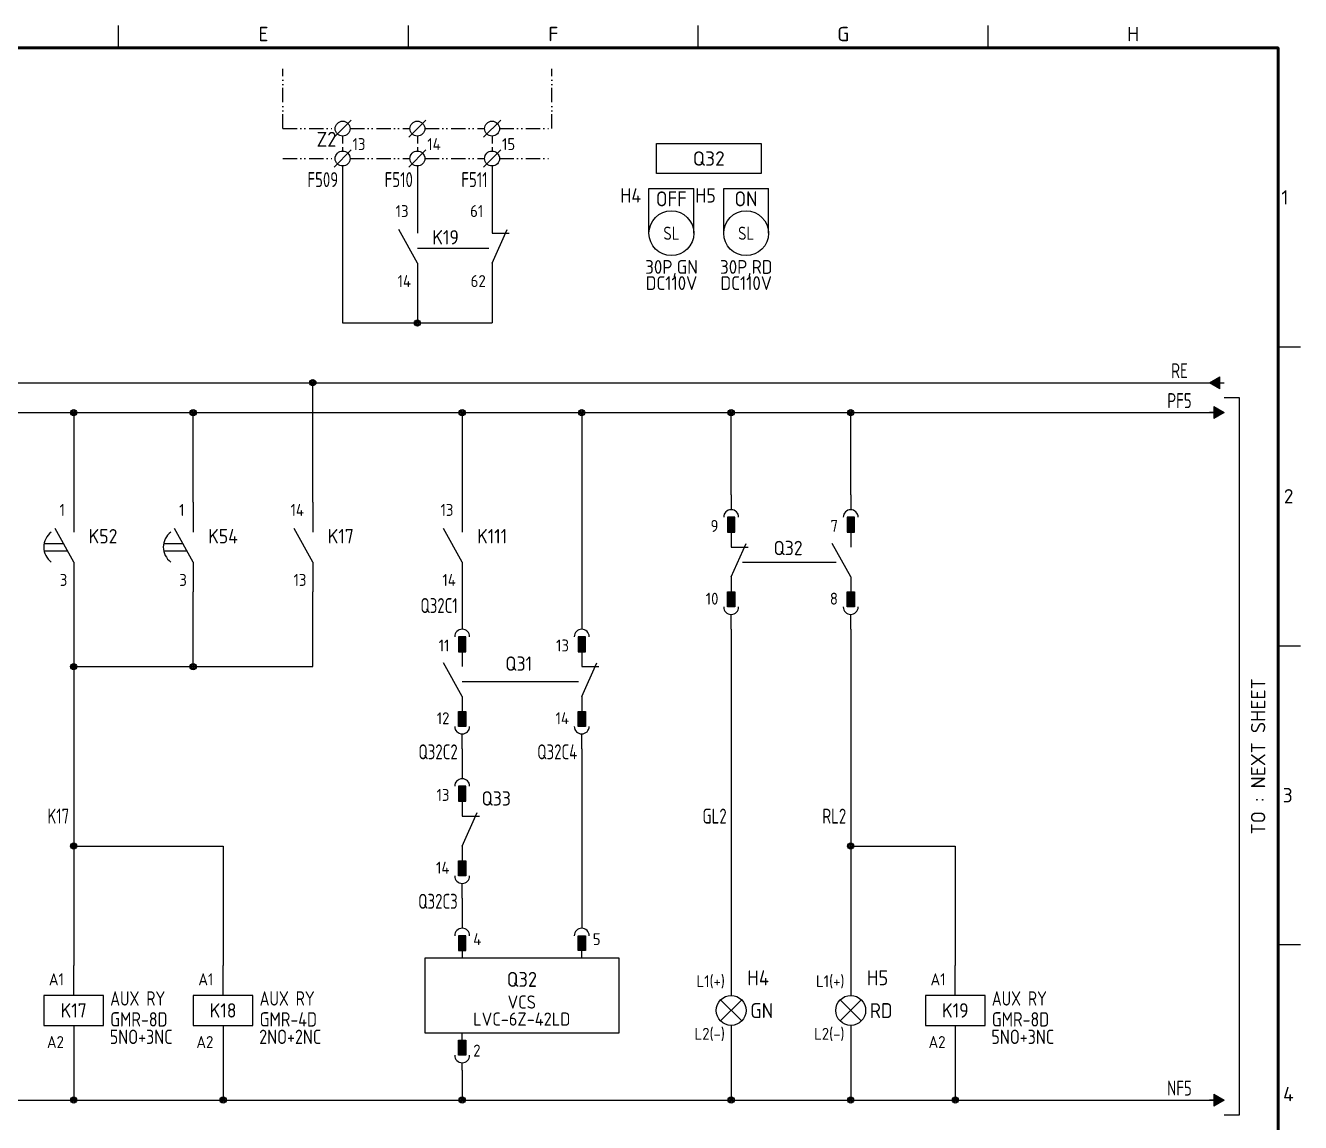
# Model space of a CAD drawing. Header units: millimetres. Extents: x 0 to 556, y 1 to 306.
# Drawn here: x 194.4 to 407.8, y 103.8 to 287.2 of the extents above; entities that cross this region are included whole.
import ezdxf
from ezdxf.enums import TextEntityAlignment as Align

# ---------------------------------------------------------------- set-up
doc = ezdxf.new("R2010")
doc.units = ezdxf.units.MM
doc.linetypes.add('ACAD_ISO12W100', pattern=[21, 12, -3, 0, -3, 0, -3])
doc.linetypes.add('HIDDEN', pattern=[0.375, 0.25, -0.125])
for name, color, linetype in [('LINK', 7, 'Continuous'), ('MISC', 7, 'Continuous'), ('Sheet Line', 3, 'Continuous'), ('Sheet Text', 2, 'Continuous'), ('SYMS', 7, 'Continuous'), ('TAGS', 7, 'Continuous'), ('TERMS', 7, 'Continuous'), ('WIRE_YELLOW', 2, 'Continuous'), ('WIREFIXED', 7, 'Continuous')]:
    doc.layers.add(name, color=color, linetype=linetype)
doc.layers.add('Sheet Out Line', color=2, linetype='Continuous', lineweight=50)
doc.styles.add('WD', font='ISOCP2.shx')
doc.styles.add('WD_IEC', font='ISOCP2.shx', dxfattribs={"width": 1.1, "height": 2.4, "bigfont": 'whgtxt.shx'})
pattern_1 = [(45, (123.85557, 95.69532), (-0.1122532, 0.1122532), [])]

# ---------------------------------------------------------------- blocks, each defined once
blk = doc.blocks.new('LSSA3')
h = blk.add_hatch()
h.set_pattern_fill('ANSI31', color=256, scale=0.05, style=0)
h.set_pattern_definition(pattern_1)
h.paths.add_polyline_path([(345.99, 108.51), (346.14, 108.51)], flags=17)
edge = h.paths.add_edge_path(flags=17)
edge.add_line((345.83, 108.51), (345.99, 108.51))
edge.add_line((345.83, 108.51), (345.99, 108.51))
at = {"layer": 'Sheet Line'}
for p, q in [((210, 283.5), (210, 287.25)), ((258.5, 283.5), (258.5, 287.25)), ((307, 283.5), (307, 287.25)), ((355.5, 283.5), (355.5, 287.25)), ((404, 233.5), (407.75, 233.5)), ((404, 183.5), (407.75, 183.5)), ((404, 133.5), (407.75, 133.5))]:
    blk.add_line(p, q, dxfattribs=at)
at = {"layer": 'Sheet Out Line'}
blk.add_lwpolyline([(16, 6.5), (404, 6.5), (404, 283.5), (16, 283.5)], close=True, dxfattribs=at)
at = {"style": 'WD_IEC', "width": 1.1}
for tag, height, p in [('DESC4', 2.4, (57.5, 39.5)), ('CUSTOMERS31', 3.8, (219, 38)), ('TITLE1', 3.6, (333, 37.5)), ('CUSTOMERS21', 3.8, (219, 35.25)), ('DESC3', 2.4, (57.5, 33.5)), ('CUSTOMERS32', 3.8, (219, 32.5)), ('TITLE2', 3.6, (333, 32.5)), ('CUSTOMERS22', 3.8, (219, 29.75)), ('RN', 3.5, (398, 28.75)), ('DESC2', 2.4, (57.5, 27.5)), ('CUSTOMERS33', 3.8, (219, 27)), ('TITLE3', 3.6, (333, 27.5)), ('DESC1', 2.4, (57.5, 21.5)), ('FILE', 2.4, (314, 18.5)), ('WORKNO', 3.5, (365.5, 18.5)), ('DESC0', 2.4, (57.5, 15.5)), ('SHN', 2.4, (395, 12)), ('TSH', 2.4, (401, 9))]:
    blk.add_attdef(tag, text='', height=height, dxfattribs=at).set_placement(p, align=Align.MIDDLE_CENTER)
at = {"style": 'WD_IEC'}
for tag, p in [('DATE4', (96.5, 39.5)), ('DRWN4', (111.5, 39.5)), ('DSGN4', (126.5, 39.5)), ('CHKD4', (141.5, 39.5)), ('APPD4', (156.5, 39.5)), ('DATE3', (96.5, 33.5)), ('DRWN3', (111.5, 33.5)), ('DSGN3', (126.5, 33.5)), ('CHKD3', (141.5, 33.5)), ('APPD3', (156.5, 33.5)), ('DATE2', (96.5, 27.5)), ('DRWN2', (111.5, 27.5)), ('DSGN2', (126.5, 27.5)), ('CHKD2', (141.5, 27.5)), ('APPD2', (156.5, 27.5)), ('DATE1', (96.5, 21.5)), ('DRWN1', (111.5, 21.5)), ('DSGN1', (126.5, 21.5)), ('CHKD1', (141.5, 21.5)), ('APPD1', (156.5, 21.5)), ('DATE0', (96.5, 15.5)), ('DRWN0', (111.5, 15.5)), ('DSGN0', (126.5, 15.5)), ('CHKD0', (141.5, 15.5)), ('APPD0', (156.5, 15.5))]:
    blk.add_attdef(tag, text='', height=2.4, dxfattribs=at).set_placement(p, align=Align.MIDDLE_CENTER)
at = {"style": 'WD_IEC', "width": 1.1}
for tag, p in [('DWG1ST', (345, 10.5)), ('DWGNO', (373.49, 10.5))]:
    blk.add_attdef(tag, text='', height=3.5, dxfattribs=at).set_placement(p, align=Align.MIDDLE_LEFT)
at = {"style": 'WD_IEC', "width": 1.1, "flags": 9}
blk.add_attdef('WD_TB', (0, 0), '', height=2.4, dxfattribs=at)
at = {"layer": 'Sheet Text', "style": 'WD_IEC', "width": 1.1}
for s, p in [('E', (234.25, 284.62)), ('F', (282.75, 284.62)), ('G', (331.25, 284.62)), ('H', (379.75, 284.62))]:
    blk.add_text(s, height=2.4, dxfattribs=at).set_placement(p, align=Align.CENTER)
for s, p in [('1', (405.73, 258.5)), ('2', (406.58, 208.5)), ('3', (406.45, 158.5)), ('4', (406.62, 108.5))]:
    blk.add_text(s, height=2.4, dxfattribs=at).set_placement(p, align=Align.MIDDLE_RIGHT)
blk = doc.blocks.new('VONF1N')
blk.add_hatch(color=256).paths.add_polyline_path([(1, -0.768), (-1, -0.768), (0, -2.5)])
at = {"flags": 128}
blk.add_lwpolyline([(0, -0.768), (0, 0)], dxfattribs=at)
at = {"lineweight": 0, "flags": 128}
for points in [[(1, -0.768), (-1, -0.768), (0, -2.5)], [(1, -0.768), (0, -2.5)]]:
    blk.add_lwpolyline(points, dxfattribs=at)
at = {"style": 'WD', "flags": 1}
for tag, p in [('X2TERM01', (0, -0.768)), ('X8TERM02', (0, -2.5))]:
    blk.add_attdef(tag, p, '', height=0.08, dxfattribs=at)
blk = doc.blocks.new('VA21_VCSQ2')
for p, q in [((0, 0), (0, -1.25)), ((20, 0), (20, -1.25)), ((20, -6.25), (20, -2.5)), ((26.25, -6.25), (-6.25, -6.25)), ((-6.25, -6.25), (-6.25, -18.75)), ((0, -5), (0, -6.25)), ((0, -6.25), (0, -6.25)), ((26.25, -18.75), (26.25, -6.25)), ((-6.25, -10.01), (-6.25, -10.01)), ((-6.25, -18.75), (26.25, -18.75)), ((0, -18.75), (0, -18.75)), ((0, -20), (0, -18.75)), ((0, -25), (0, -23.75))]:
    blk.add_line(p, q)
for points in [[(0.62, -2.5), (-0.62, -2.5), (-0.62, -5), (0.62, -5)], [(19.38, -2.5), (20.62, -2.5), (20.62, -5), (19.38, -5)], [(0.62, -22.5), (-0.62, -22.5), (-0.62, -20), (0.62, -20)]]:
    blk.add_lwpolyline(points, close=True)
for centre, start, end in [((0, -2.5), 0, 180), ((20, -2.5), 0, 180), ((0, -22.5), 180, 0)]:
    blk.add_arc(centre, 1.25, start, end)
for points in [[(0.62, -5), (0.62, -2.5), (-0.62, -5), (-0.62, -2.5)], [(19.38, -5), (19.38, -2.5), (20.62, -5), (20.62, -2.5)], [(0.62, -20), (0.62, -22.5), (-0.62, -20), (-0.62, -22.5)]]:
    blk.add_solid(points)
at = {"flags": 1}
for tag, p, height, style in [('X2TERM01', (0, 0), 0.08, 'WD'), ('X2TERM03', (20, 0), 0.08, 'WD'), ('CAT', (26.86, -9.24), 1, 'WD_IEC'), ('FAMILY', (26.85, -10.78), 1, 'WD_IEC'), ('CATDESC', (26.85, -12.28), 1, 'WD_IEC'), ('MFG', (26.9, -13.57), 1, 'WD_IEC'), ('ASSYCODE', (26.79, -14.93), 1, 'WD_IEC'), ('RATING10', (26.79, -16.3), 1, 'WD_IEC'), ('RATING1', (26.79, -17.67), 1, 'WD_IEC'), ('RATING2', (26.79, -19.04), 1, 'WD_IEC'), ('X8TERM02', (0, -25), 0.08, 'WD')]:
    blk.add_attdef(tag, p, '', height=height, dxfattribs=dict(at, style=style))
at = {"linetype": 'Continuous', "style": 'WD'}
for tag, p in [('TERM01', (1.85, -3.08)), ('TERM03', (21.85, -3.08)), ('TERM02', (1.85, -21.72))]:
    blk.add_attdef(tag, text='', height=2, dxfattribs=at).set_placement(p, align=Align.MIDDLE_LEFT)
at = {"style": 'WD_IEC', "flags": 1}
for tag, p in [('INST', (26.98, -6.05)), ('LOC', (26.95, -7.35))]:
    blk.add_attdef(tag, text='', height=1, dxfattribs=at).set_placement(p, align=Align.MIDDLE_LEFT)
at = {"style": 'WD_IEC'}
for tag, height, p in [('TAG1', 2.5, (9.99, -9.81)), ('RATING12', 2.2, (9.97, -13.6)), ('RATING11', 2.2, (9.97, -16.45))]:
    blk.add_attdef(tag, text='', height=height, dxfattribs=at).set_placement(p, align=Align.MIDDLE_CENTER)
at = {"lineweight": 9, "style": 'WD_IEC'}
for tag, p in [('NO', (-4.31, -38.19)), ('NC', (-4.31, -41.69))]:
    blk.add_attdef(tag, text='', height=2.5, dxfattribs=at).set_placement(p, align=Align.TOP_RIGHT)
for tag, p in [('XREFNO', (-2.81, -38.19)), ('XREFNC', (-2.81, -41.69))]:
    blk.add_attdef(tag, text='', height=2.5, dxfattribs=at).set_placement(p, align=Align.TOP_LEFT)
blk = doc.blocks.new('WDDOT')
for radius in [0.529, 0.33, 0.164]:
    blk.add_circle((0, 0), radius)
blk = doc.blocks.new('VJ11_AUXRY_Q1')
for p, q in [((0, 2.5), (0, 7.5)), ((0, -2.5), (0, -7.5))]:
    blk.add_line(p, q)
blk.add_lwpolyline([(-5, 2.5), (-5, -2.5), (5, -2.5), (5, 2.5)], close=True)
at = {"style": 'WD_IEC', "flags": 1}
for tag, p, height in [('X2TERM01', (0, 7.5), 0.32), ('X4LINK', (-5, 0), 0.32), ('X1LINK', (5, 0), 0.32), ('INST', (2.17, -4.46), 1), ('LOC', (2.14, -5.76), 1), ('FAMILY', (2.27, -7.15), 1), ('X8TERM02', (0, -7.5), 0.32), ('MFG', (2.34, -8.68), 1), ('ASSYCODE', (2.25, -11.11), 1), ('CAT', (2.31, -9.98), 1), ('WDTAGALT', (2.25, -12.35), 1), ('PEER_PINLIST', (2.25, -13.65), 1)]:
    blk.add_attdef(tag, p, '', height=height, dxfattribs=at)
at = {"style": 'WD_IEC'}
for tag, p in [('TERM01', (-1.63, 4.2)), ('TERM02', (-1.63, -6.29))]:
    blk.add_attdef(tag, text='', height=2, dxfattribs=at).set_placement(p, align=Align.RIGHT)
for tag, p, width in [('RATING12', (6.11, 0.8), 0.85), ('RATING11', (6.11, -2.7), 0.9), ('RATING1', (6.04, -5.62), 0.9)]:
    blk.add_attdef(tag, p, '', height=2.4, dxfattribs=dict(at, width=width))
blk.add_attdef('TAG1', text='', height=2.4, dxfattribs=at).set_placement((0, 0), align=Align.MIDDLE_CENTER)
at = {"lineweight": 9, "style": 'WD_IEC'}
for tag, p in [('NO', (-5.5, -16.5)), ('NC', (-5.5, -20))]:
    blk.add_attdef(tag, text='', height=2.5, dxfattribs=at).set_placement(p, align=Align.TOP_RIGHT)
for tag, p in [('XREFNO', (-4, -16.5)), ('XREFNC', (-4, -20))]:
    blk.add_attdef(tag, text='', height=2.5, dxfattribs=at).set_placement(p, align=Align.TOP_LEFT)
blk = doc.blocks.new('VJ321_TIMER1')
for p, q in [((0, 7.5), (0, 2.5)), ((0, -2.5), (-3.12, 3.12)), ((-4.94, 0.62), (-1.74, 0.62)), ((-4.94, -0.62), (-1.04, -0.62)), ((0, -2.5), (0, -7.5))]:
    blk.add_line(p, q)
blk.add_arc((-1.88, 0), 3.12, 126.8699, 233.1301)
at = {"linetype": 'Continuous', "style": 'WD_IEC'}
for tag, p in [('TERM01', (-1.47, 5.21)), ('TERM02', (-1.06, -6.5))]:
    blk.add_attdef(tag, text='', height=2, dxfattribs=at).set_placement(p, align=Align.RIGHT)
at = {"style": 'WD_IEC', "flags": 1}
for tag, p in [('X2TERM01', (0, 7.5)), ('X4LINK', (-5.75, 0)), ('X1LINK', (-0.5, 0)), ('X8TERM02', (0, -7.5))]:
    blk.add_attdef(tag, p, '', height=0.32, dxfattribs=at)
at = {"style": 'WD', "flags": 1}
for tag, p in [('INST', (-7.16, 1.33)), ('LOC', (-7.26, -0.03)), ('FAMILY', (-7.22, -2.55)), ('XREF', (-7.24, -1.29)), ('CONTACT', (-7.29, -3.89))]:
    blk.add_attdef(tag, text='', height=1, dxfattribs=at).set_placement(p, align=Align.RIGHT)
at = {"style": 'WD_IEC'}
for tag, p in [('TAG2', (2.5, 0.62)), ('TEXT1', (2.5, -2.89)), ('TEXT2', (2.5, -6.09))]:
    blk.add_attdef(tag, p, '', height=2.4, dxfattribs=at)
blk = doc.blocks.new('VB421_AUXCONTACT1')
for p, q in [((0, 7.5), (0, 2.5)), ((0, -2.5), (-3.12, 3.12)), ((0, -2.5), (0, -7.5))]:
    blk.add_line(p, q)
at = {"linetype": 'Continuous', "style": 'WD_IEC'}
for tag, p in [('TERM01', (-1.47, 5.21)), ('TERM02', (-1.06, -6.5))]:
    blk.add_attdef(tag, text='', height=2, dxfattribs=at).set_placement(p, align=Align.RIGHT)
at = {"style": 'WD_IEC', "flags": 1}
for tag, p, height in [('X2TERM01', (0, 7.5), 0.34), ('X4LINK', (-2.75, 0), 0.32), ('X1LINK', (0, 0), 0.34), ('X8TERM02', (0, -7.5), 0.34)]:
    blk.add_attdef(tag, p, '', height=height, dxfattribs=at)
at = {"style": 'WD_IEC'}
for tag, p in [('TAG2', (2.5, 0.62)), ('TEXT1', (2.5, -2.89)), ('TEXT2', (2.5, -6.09))]:
    blk.add_attdef(tag, p, '', height=2.4, dxfattribs=at)
for tag, p in [('INST', (-2.43, -9.12)), ('LOC', (-2.58, -10.73))]:
    blk.add_attdef(tag, text='', height=1, dxfattribs=at).set_placement(p, align=Align.RIGHT)
at = {"style": 'WD_IEC', "flags": 1}
for tag, p in [('FAMILY', (-2.53, -13.64)), ('XREF', (-2.58, -12.19)), ('CONTACT', (-2.6, -15.24))]:
    blk.add_attdef(tag, text='', height=1, dxfattribs=at).set_placement(p, align=Align.RIGHT)
blk = doc.blocks.new('WD_WNV')
at = {"linetype": 'Continuous', "style": 'WD_IEC', "width": 0.8}
blk.add_attdef('WIRENO', text='', height=2.5, rotation=90, dxfattribs=at).set_placement((-0.75, 0), align=Align.CENTER)
at = {"style": 'WD_IEC', "flags": 1}
for tag, p in [('W08USER', (-1, 0.375)), ('W04USER', (-1, 0.875)), ('W05USER', (-1, 0.75)), ('W09USER', (-1, 0.25)), ('W03USER', (-1, 1)), ('W06USER', (-1, 0.625)), ('W07USER', (-1, 0.5)), ('W02USER', (-1, 1.125)), ('W01USER', (-1, 1.25)), ('W10USER', (-1, 0.125))]:
    blk.add_attdef(tag, text='', height=0.08, dxfattribs=at).set_placement(p, align=Align.CENTER)
blk = doc.blocks.new('VPA2_PBLGREEN')
for p, q in [((0, 7.5), (0, 2.5)), ((-1.77, -1.77), (1.77, 1.77)), ((1.77, -1.77), (-1.77, 1.77)), ((0, -2.5), (0, -7.5))]:
    blk.add_line(p, q)
blk.add_circle((0, 0), 2.5)
at = {"style": 'WD_IEC', "flags": 1}
for tag, p, height in [('INST', (1.67, 9.33), 1), ('LOC', (1.73, 8.15), 1), ('X2TERM01', (0, 7.5), 0.32), ('X4LINK', (-3, 0), 0.32), ('X1LINK', (3, 0), 0.32), ('FAMILY', (1, -5.91), 1), ('X8TERM02', (0, -7.5), 0.32)]:
    blk.add_attdef(tag, p, '', height=height, dxfattribs=at)
at = {"style": 'WD_IEC'}
for tag, p in [('TAG2', (2.7, 5.45)), ('COLOR', (3.2, -0.03))]:
    blk.add_attdef(tag, text='', height=2.5, dxfattribs=at).set_placement(p, align=Align.MIDDLE_LEFT)
for tag, p in [('TERM01', (-1.05, 3.89)), ('TERM02', (-1.05, -4.92))]:
    blk.add_attdef(tag, text='', height=2, dxfattribs=at).set_placement(p, align=Align.RIGHT)
at = {"style": 'WD_IEC', "flags": 1}
for tag, height, p in [('XREF', 2, (3.01, 2.8)), ('PIN_LIST', 1.6, (3.12, -3.72))]:
    blk.add_attdef(tag, text='', height=height, dxfattribs=at).set_placement(p, align=Align.MIDDLE_LEFT)
blk = doc.blocks.new('VPA2_PBLRED')
for p, q in [((0, 7.5), (0, 2.5)), ((-1.77, -1.77), (1.77, 1.77)), ((1.77, -1.77), (-1.77, 1.77)), ((0, -2.5), (0, -7.5))]:
    blk.add_line(p, q)
blk.add_circle((0, 0), 2.5)
at = {"style": 'WD_IEC', "flags": 1}
for tag, p, height in [('INST', (1.67, 9.33), 1), ('LOC', (1.73, 8.15), 1), ('X2TERM01', (0, 7.5), 0.32), ('X4LINK', (-3, 0), 0.32), ('X1LINK', (3, 0), 0.32), ('FAMILY', (1, -5.91), 1), ('X8TERM02', (0, -7.5), 0.32)]:
    blk.add_attdef(tag, p, '', height=height, dxfattribs=at)
at = {"style": 'WD_IEC'}
for tag, p in [('TAG2', (2.7, 5.45)), ('COLOR', (3.2, -0.03))]:
    blk.add_attdef(tag, text='', height=2.5, dxfattribs=at).set_placement(p, align=Align.MIDDLE_LEFT)
for tag, p in [('TERM01', (-1.05, 3.89)), ('TERM02', (-1.05, -4.92))]:
    blk.add_attdef(tag, text='', height=2, dxfattribs=at).set_placement(p, align=Align.RIGHT)
at = {"style": 'WD_IEC', "flags": 1}
for tag, height, p in [('XREF', 2, (3.01, 2.8)), ('PIN_LIST', 1.6, (3.12, -3.72))]:
    blk.add_attdef(tag, text='', height=height, dxfattribs=at).set_placement(p, align=Align.MIDDLE_LEFT)
blk = doc.blocks.new('VA122_AUXCONTACT')
for p, q in [((0, 11.25), (0, 8.75)), ((0, 7.5), (0, 2.5)), ((0, -2.5), (2.5, 3.12)), ((0, 2.5), (2.87, 2.5)), ((0, -2.5), (0, -7.5)), ((0, -11.25), (0, -8.75))]:
    blk.add_line(p, q)
for points in [[(0.62, 7.5), (-0.62, 7.5), (-0.62, 5), (0.62, 5)], [(0.62, -7.5), (-0.62, -7.5), (-0.62, -5), (0.62, -5)]]:
    blk.add_lwpolyline(points, close=True)
for centre, start, end in [((0, 7.5), 0, 180), ((0, -7.5), 180, 0)]:
    blk.add_arc(centre, 1.25, start, end)
for points in [[(0.62, 5), (0.62, 7.5), (-0.62, 5), (-0.62, 7.5)], [(0.62, -5), (0.62, -7.5), (-0.62, -5), (-0.62, -7.5)]]:
    blk.add_solid(points)
at = {"flags": 1}
for tag, p, height, style in [('X2TERM01', (0, 11.25), 0.08, 'WD'), ('X4LINK', (-0.55, 0), 0.32, 'WD_IEC'), ('X1LINK', (1.92, 0), 0.32, 'WD_IEC'), ('X8TERM02', (0, -11.25), 0.08, 'WD')]:
    blk.add_attdef(tag, p, '', height=height, dxfattribs=dict(at, style=style))
at = {"style": 'WD_IEC'}
for tag, p in [('TERM01', (-2.13, 5.04)), ('TERM02', (-2.13, -7.13))]:
    blk.add_attdef(tag, text='', height=2, dxfattribs=at).set_placement(p, align=Align.RIGHT)
for tag, p in [('TAG2', (3.23, 5.46)), ('TEXT1', (3.23, 1.42)), ('TEXT2', (3.23, -1.5))]:
    blk.add_attdef(tag, text='', height=2.4, dxfattribs=at).set_placement(p, align=Align.MIDDLE_LEFT)
at = {"style": 'WD_IEC', "flags": 1}
blk.add_attdef('XREF', text='', height=1.8, dxfattribs=at).set_placement((3.23, -3.96), align=Align.MIDDLE_LEFT)
for tag, p in [('INST', (-2.37, -9.97)), ('LOC', (-2.4, -11.27)), ('FAMILY', (-2.27, -12.66)), ('CONTACT', (-2.27, -14))]:
    blk.add_attdef(tag, text='', height=1, dxfattribs=at).set_placement(p, align=Align.RIGHT)
blk = doc.blocks.new('VA121_AUXCONTACT')
for p, q in [((0, 11.25), (0, 8.75)), ((0, 6.25), (0, 2.5)), ((0, -2.5), (-3.12, 3.12)), ((0, -2.5), (0, -5)), ((0, -11.25), (0, -8.75))]:
    blk.add_line(p, q)
for points in [[(0.62, 7.5), (-0.62, 7.5), (-0.62, 5), (0.62, 5)], [(0.62, -7.5), (-0.62, -7.5), (-0.62, -5), (0.62, -5)]]:
    blk.add_lwpolyline(points, close=True)
for centre, start, end in [((0, 7.5), 0, 180), ((0, -7.5), 180, 0)]:
    blk.add_arc(centre, 1.25, start, end)
for points in [[(0.62, 5), (0.62, 7.5), (-0.62, 5), (-0.62, 7.5)], [(0.62, -5), (0.62, -7.5), (-0.62, -5), (-0.62, -7.5)]]:
    blk.add_solid(points)
at = {"flags": 1}
for tag, p, height, style in [('X2TERM01', (0, 11.25), 0.08, 'WD'), ('X4LINK', (-2.42, 0), 0.32, 'WD_IEC'), ('X1LINK', (0, 0), 0.32, 'WD_IEC'), ('X8TERM02', (0, -11.25), 0.08, 'WD')]:
    blk.add_attdef(tag, p, '', height=height, dxfattribs=dict(at, style=style))
at = {"style": 'WD_IEC'}
for tag, p in [('TERM01', (-2.13, 5.04)), ('TERM02', (-2.13, -7.13))]:
    blk.add_attdef(tag, text='', height=2, dxfattribs=at).set_placement(p, align=Align.RIGHT)
for tag, p in [('TAG2', (2.69, 5.46)), ('TEXT1', (2.69, 1.42)), ('TEXT2', (2.69, -1.5))]:
    blk.add_attdef(tag, text='', height=2.4, dxfattribs=at).set_placement(p, align=Align.MIDDLE_LEFT)
at = {"style": 'WD_IEC', "flags": 1}
blk.add_attdef('XREF', text='', height=1.8, dxfattribs=at).set_placement((2.69, -3.96), align=Align.MIDDLE_LEFT)
for tag, p in [('INST', (-2.37, -9.97)), ('LOC', (-2.4, -11.27)), ('FAMILY', (-2.27, -12.66)), ('CONTACT', (-2.27, -14))]:
    blk.add_attdef(tag, text='', height=1, dxfattribs=at).set_placement(p, align=Align.RIGHT)
blk = doc.blocks.new('VLA1_SL1')
for p, q in [((-3.75, 7.5), (3.75, 7.5)), ((-3.75, 0), (-3.75, 7.5)), ((3.75, 0), (3.75, 7.5))]:
    blk.add_line(p, q)
blk.add_circle((0, 0), 3.75)
at = {"style": 'WD'}
blk.add_attdef('TAG1', text='', height=2.4, dxfattribs=at).set_placement((-5.07, 4.41), align=Align.BOTTOM_RIGHT)
at = {"style": 'WD_IEC'}
blk.add_attdef('TEXT', text='', height=2.5, dxfattribs=at).set_placement((-0.01, 5.75), align=Align.MIDDLE_CENTER)
at = {"style": 'WD_IEC', "flags": 1}
for tag, p in [('INST', (5.84, 4.59)), ('LOC', (5.9, 3.42)), ('ASSYCODE', (5.8, 1.95)), ('FAMILY', (5.8, 0.45)), ('MFG', (5.8, -1.05)), ('CAT', (5.8, -2.53))]:
    blk.add_attdef(tag, p, '', height=1, dxfattribs=at)
at = {"style": 'WD_IEC', "width": 0.9}
blk.add_attdef('RATING12', text='', height=2.2, dxfattribs=at).set_placement((0, 0), align=Align.MIDDLE_CENTER)
at = {"style": 'WD_IEC'}
for tag, p in [('RATING1', (0.02, -4.49)), ('RATING2', (0.02, -7.19))]:
    blk.add_attdef(tag, text='', height=2.3, dxfattribs=at).set_placement(p, align=Align.TOP_CENTER)
blk = doc.blocks.new('HT0_TB1')
blk.add_circle((0, 0), 1.25)
at = {"layer": 'SYMS'}
blk.add_line((-1.44, -1.44), (1.44, 1.44), dxfattribs=at)
at = {"flags": 1}
for tag, p, height, style in [('X4LINK', (-1.25, 0), 0.01, 'WD'), ('X4TERM01', (-1.25, 0), 0.25, 'WD_IEC'), ('X2TERM01', (0, 1.25), 0.25, 'WD_IEC'), ('X1LINK', (1.25, 0), 0.01, 'WD'), ('X1TERM01', (1.25, 0), 0.25, 'WD_IEC'), ('X8TERM01', (0, -1.25), 0.25, 'WD_IEC')]:
    blk.add_attdef(tag, p, '', height=height, dxfattribs=dict(at, style=style))
blk = doc.blocks.new('HT0W_TB1')
blk.add_circle((0, 0), 1.25)
at = {"layer": 'SYMS'}
blk.add_line((-1.44, -1.44), (1.44, 1.44), dxfattribs=at)
at = {"style": 'WD_IEC', "flags": 1}
for tag, p in [('INST', (-1.04, 7.87)), ('LOC', (-1.04, 4.87))]:
    blk.add_attdef(tag, text='', height=2.5, dxfattribs=at).set_placement(p, align=Align.BOTTOM_RIGHT)
at = {"style": 'WD_IEC'}
blk.add_attdef('TAGSTRIP', text='', height=2.5, dxfattribs=at).set_placement((-1.04, 1.87), align=Align.BOTTOM_RIGHT)
blk.add_attdef('TERM01', text='', height=2, dxfattribs=at).set_placement((1.66, 0.81), align=Align.BOTTOM_LEFT)
at = {"flags": 1}
for tag, p, height, style in [('X4LINK', (-1.25, 0), 0.01, 'WD'), ('X4TERM01', (-1.25, 0), 0.25, 'WD_IEC'), ('STRIPSEQ', (-0.02, -0.02), 0.025, 'WD_IEC'), ('X2TERM01', (0, 1.25), 0.25, 'WD_IEC'), ('X1LINK', (1.25, 0), 0.01, 'WD'), ('X1TERM01', (1.25, 0), 0.25, 'WD_IEC'), ('LINKTERM', (-0.02, -0.06), 0.025, 'WD_IEC'), ('X8TERM01', (0, -1.25), 0.25, 'WD_IEC')]:
    blk.add_attdef(tag, p, '', height=height, dxfattribs=dict(at, style=style))
at = {"style": 'WD_IEC', "flags": 1}
for tag, height, p in [('CAT', 1, (-1.95, -2.37)), ('ASSYCODE', 1, (-2.04, -4.92)), ('MFG', 1, (-2.09, -3.63)), ('DESC1', 2, (-1.78, -7.62)), ('DESC2', 2, (-1.78, -10.06)), ('DESC3', 2, (-1.78, -12.55))]:
    blk.add_attdef(tag, text='', height=height, dxfattribs=at).set_placement(p, align=Align.RIGHT)
blk = doc.blocks.new('VB422_AUXCONTACT1')
for p, q in [((0, 7.5), (0, 2.5)), ((0, -2.5), (2.5, 3.12)), ((0, 2.5), (2.87, 2.5)), ((0, -2.5), (0, -7.5))]:
    blk.add_line(p, q)
at = {"linetype": 'Continuous', "style": 'WD_IEC'}
for tag, p in [('TERM01', (-1.47, 5.21)), ('TERM02', (-1.06, -6.5))]:
    blk.add_attdef(tag, text='', height=2, dxfattribs=at).set_placement(p, align=Align.RIGHT)
at = {"style": 'WD_IEC', "flags": 1}
for tag, p, height in [('X2TERM01', (0, 7.5), 0.34), ('X4LINK', (-0.55, 0), 0.32), ('X1LINK', (1.92, 0), 0.32), ('X8TERM02', (0, -7.5), 0.34)]:
    blk.add_attdef(tag, p, '', height=height, dxfattribs=at)
at = {"style": 'WD_IEC'}
for tag, p in [('TAG2', (4.38, 0.62)), ('TEXT1', (4.38, -2.89)), ('TEXT2', (4.38, -6.09))]:
    blk.add_attdef(tag, p, '', height=2.4, dxfattribs=at)
for tag, p in [('INST', (-2.43, -9.12)), ('LOC', (-2.58, -10.73))]:
    blk.add_attdef(tag, text='', height=1, dxfattribs=at).set_placement(p, align=Align.RIGHT)
at = {"style": 'WD_IEC', "flags": 1}
for tag, p in [('FAMILY', (-2.53, -13.64)), ('XREF', (-2.58, -12.19)), ('CONTACT', (-2.6, -15.24))]:
    blk.add_attdef(tag, text='', height=1, dxfattribs=at).set_placement(p, align=Align.RIGHT)
blk = doc.blocks.new('WD_WNH')
at = {"linetype": 'Continuous', "style": 'WD_IEC', "width": 0.8}
blk.add_attdef('WIRENO', text='', height=2.5, dxfattribs=at).set_placement((0, 0.75), align=Align.CENTER)
at = {"style": 'WD_IEC', "flags": 1}
for tag, p in [('W08USER', (0, 0.375)), ('W04USER', (0, 0.875)), ('W05USER', (0, 0.75)), ('W09USER', (0, 0.25)), ('W03USER', (0, 1)), ('W06USER', (0, 0.625)), ('W07USER', (0, 0.5)), ('W02USER', (0, 1.125)), ('W01USER', (0, 1.25)), ('W10USER', (0, 0.125))]:
    blk.add_attdef(tag, text='', height=0.08, dxfattribs=at).set_placement(p, align=Align.CENTER)

msp = doc.modelspace()

# ---------------------------------------------------------------- hatches: boundary and pattern name
h = msp.add_hatch()
h.set_pattern_fill('ANSI31', color=256, scale=0.05, style=0)
h.set_pattern_definition(pattern_1)
h.paths.add_polyline_path([(345.99, 108.51), (346.14, 108.51)], flags=17)
edge = h.paths.add_edge_path(flags=17)
edge.add_line((345.83, 108.51), (345.99, 108.51))
edge.add_line((345.83, 108.51), (345.99, 108.51))

# ---------------------------------------------------------------- linework, layer by layer
at = {"linetype": 'ACAD_ISO12W100', "ltscale": 0.2}
for p, q in [((237.5, 270), (237.5, 280)), ((282.5, 270), (282.5, 280)), ((237.5, 270), (246.25, 270)), ((248.75, 270), (258.75, 270)), ((261.25, 270), (271.25, 270)), ((273.75, 270), (282.5, 270)), ((237.5, 265), (246.25, 265)), ((248.75, 265), (258.75, 265)), ((261.25, 265), (271.25, 265)), ((273.75, 265), (282.5, 265))]:
    msp.add_line(p, q, dxfattribs=at)
at = {"linetype": 'HIDDEN', "ltscale": 5}
for p, q in [((247.5, 268.75), (247.5, 266.25)), ((260, 268.75), (260, 266.25)), ((272.5, 268.75), (272.5, 266.25))]:
    msp.add_line(p, q, dxfattribs=at)
at = {"linetype": 'Continuous'}
for p, q in [((395, 225), (397.5, 225)), ((397.5, 225), (397.5, 105)), ((397.5, 105), (395, 105))]:
    msp.add_line(p, q, dxfattribs=at)
msp.add_lwpolyline([(300, 267.5), (317.5, 267.5), (317.5, 262.5), (300, 262.5)], close=True, dxfattribs=at)
at = {"layer": 'LINK'}
for points in [[(260, 250), (271.95, 250)], [(267.5, 177.5), (286.95, 177.5)]]:
    msp.add_lwpolyline(points, dxfattribs=at)
at = {"layer": 'LINK', "color": 2}
msp.add_lwpolyline([(314.42, 197.5), (330.08, 197.5)], dxfattribs=at)
at = {"layer": 'WIRE_YELLOW', "linetype": 'Continuous'}
for p, q in [((247.5, 263.75), (247.5, 237.5)), ((260, 263.75), (260, 257.5)), ((272.5, 263.75), (272.5, 257.5)), ((260, 242.5), (260, 237.5)), ((272.5, 242.5), (272.5, 237.5)), ((247.5, 237.5), (272.5, 237.5)), ((75, 227.5), (392.5, 227.5)), ((242.5, 207.5), (242.5, 227.5)), ((30, 222.5), (395, 222.5)), ((202.5, 222.5), (202.5, 207.5)), ((222.5, 207.5), (222.5, 222.5)), ((267.5, 222.5), (267.5, 207.5)), ((287.5, 222.5), (287.5, 188.75)), ((312.5, 208.75), (312.5, 222.5)), ((332.5, 208.75), (332.5, 222.5)), ((202.5, 192.5), (202.5, 130)), ((222.5, 180), (222.5, 192.5)), ((242.5, 180), (242.5, 192.5)), ((267.5, 192.5), (267.5, 188.75)), ((312.5, 186.25), (312.5, 130)), ((332.5, 186.25), (332.5, 130)), ((202.5, 180), (242.5, 180)), ((267.5, 166.25), (267.5, 163.75)), ((287.5, 166.25), (287.5, 137.5)), ((202.5, 150), (227.5, 150)), ((227.5, 150), (227.5, 130)), ((332.5, 150), (350, 150)), ((350, 150), (350, 130)), ((267.5, 141.25), (267.5, 137.5)), ((202.5, 115), (202.5, 107.5)), ((227.5, 115), (227.5, 107.5)), ((312.5, 115), (312.5, 107.5)), ((332.5, 115), (332.5, 107.5)), ((350, 115), (350, 107.5)), ((267.5, 112.5), (267.5, 107.5)), ((30, 107.5), (395, 107.5))]:
    msp.add_line(p, q, dxfattribs=at)

# ---------------------------------------------------------------- block references
at = {"linetype": 'Continuous'}
msp.add_blockref('LSSA3', (0, 0), dxfattribs=at)
at = {"layer": 'SYMS', "color": 2, "linetype": 'Continuous'}
for p in [(247.5, 270), (260, 270), (272.5, 270)]:
    msp.add_blockref('HT0_TB1', p, dxfattribs=at)
at = {"layer": 'SYMS', "linetype": 'Continuous'}
ref = msp.add_blockref('HT0W_TB1', (247.5, 265), dxfattribs=at)
ref.add_attrib('TAGSTRIP', 'Z2', dxfattribs={"layer": 'TAGS', "height": 2.5, "style": 'WD_IEC'}).set_placement((246.46, 266.21), align=Align.BOTTOM_RIGHT)
ref.add_attrib('TERM01', '13', dxfattribs={"layer": 'TERMS', "height": 2, "style": 'WD_IEC'}).set_placement((249.16, 265.81), align=Align.BOTTOM_LEFT)
ref = msp.add_blockref('HT0W_TB1', (260, 265), dxfattribs=at)
ref.add_attrib('TERM01', '14', dxfattribs={"layer": 'TERMS', "height": 2, "style": 'WD_IEC'}).set_placement((261.66, 265.81), align=Align.BOTTOM_LEFT)
ref = msp.add_blockref('HT0W_TB1', (272.5, 265), dxfattribs=at)
ref.add_attrib('TERM01', '15', dxfattribs={"layer": 'TERMS', "height": 2, "style": 'WD_IEC'}).set_placement((274.16, 265.81), align=Align.BOTTOM_LEFT)
ref = msp.add_blockref('VLA1_SL1', (302.5, 252.5), dxfattribs=at)
ref.add_attrib('TEXT', 'OFF', dxfattribs={"layer": 'MISC', "height": 2.5, "style": 'WD_IEC'}).set_placement((302.49, 258.25), align=Align.MIDDLE_CENTER)
ref.add_attrib('TAG1', 'H4', dxfattribs={"layer": 'TAGS', "height": 2.4, "style": 'WD'}).set_placement((297.43, 256.91), align=Align.BOTTOM_RIGHT)
ref.add_attrib('RATING2', 'DC110V', dxfattribs={"layer": 'MISC', "height": 2.3, "style": 'WD_IEC'}).set_placement((302.52, 245.31), align=Align.TOP_CENTER)
ref.add_attrib('RATING1', '30P,GN', dxfattribs={"layer": 'MISC', "height": 2.3, "style": 'WD_IEC'}).set_placement((302.52, 248.01), align=Align.TOP_CENTER)
ref.add_attrib('RATING12', 'SL', dxfattribs={"layer": 'MISC', "height": 2.2, "style": 'WD_IEC', "width": 0.9}).set_placement((302.5, 252.5), align=Align.MIDDLE_CENTER)
ref = msp.add_blockref('VLA1_SL1', (315, 252.5), dxfattribs=at)
ref.add_attrib('TEXT', 'ON', dxfattribs={"layer": 'MISC', "height": 2.5, "style": 'WD_IEC'}).set_placement((314.99, 258.25), align=Align.MIDDLE_CENTER)
ref.add_attrib('TAG1', 'H5', dxfattribs={"layer": 'TAGS', "height": 2.4, "style": 'WD'}).set_placement((309.93, 256.91), align=Align.BOTTOM_RIGHT)
ref.add_attrib('RATING2', 'DC110V', dxfattribs={"layer": 'MISC', "height": 2.3, "style": 'WD_IEC'}).set_placement((315.02, 245.31), align=Align.TOP_CENTER)
ref.add_attrib('RATING1', '30P,RD', dxfattribs={"layer": 'MISC', "height": 2.3, "style": 'WD_IEC'}).set_placement((315.02, 248.01), align=Align.TOP_CENTER)
ref.add_attrib('RATING12', 'SL', dxfattribs={"layer": 'MISC', "height": 2.2, "style": 'WD_IEC', "width": 0.9}).set_placement((315, 252.5), align=Align.MIDDLE_CENTER)
ref = msp.add_blockref('VB421_AUXCONTACT1', (260, 250), dxfattribs=at)
ref.add_attrib('TERM02', '14', dxfattribs={"layer": 'TERMS', "linetype": 'Continuous', "height": 2, "style": 'WD_IEC'}).set_placement((258.94, 243.5), align=Align.RIGHT)
ref.add_attrib('TERM01', '13', dxfattribs={"layer": 'TERMS', "linetype": 'Continuous', "height": 2, "style": 'WD_IEC'}).set_placement((258.53, 255.21), align=Align.RIGHT)
ref.add_attrib('TAG2', 'K19', (262.5, 250.62), dxfattribs={"layer": 'TAGS', "height": 2.4, "style": 'WD_IEC'})
ref = msp.add_blockref('VB422_AUXCONTACT1', (272.5, 250), dxfattribs=at)
ref.add_attrib('TERM02', '62', dxfattribs={"layer": 'TERMS', "linetype": 'Continuous', "height": 2, "style": 'WD_IEC'}).set_placement((271.44, 243.5), align=Align.RIGHT)
ref.add_attrib('TERM01', '61', dxfattribs={"layer": 'TERMS', "linetype": 'Continuous', "height": 2, "style": 'WD_IEC'}).set_placement((271.03, 255.21), align=Align.RIGHT)
for p in [(260, 237.5), (242.5, 227.5), (202.5, 222.5), (222.5, 222.5), (267.5, 222.5), (287.5, 222.5), (312.5, 222.5), (332.5, 222.5), (202.5, 180), (222.5, 180), (202.5, 150), (332.5, 150), (202.5, 107.5), (227.5, 107.5), (267.5, 107.5), (312.5, 107.5), (332.5, 107.5), (350, 107.5)]:
    msp.add_blockref('WDDOT', p, dxfattribs=at)
for p, rotation in [((395, 227.5), 270), ((392.5, 222.5), 90), ((392.5, 107.5), 90)]:
    msp.add_blockref('VONF1N', p, dxfattribs=dict(at, rotation=rotation))
ref = msp.add_blockref('VJ321_TIMER1', (202.5, 200), dxfattribs=at)
ref.add_attrib('TERM02', '3', dxfattribs={"layer": 'TERMS', "linetype": 'Continuous', "height": 2, "style": 'WD_IEC'}).set_placement((201.44, 193.5), align=Align.RIGHT)
ref.add_attrib('TERM01', '1', dxfattribs={"layer": 'TERMS', "linetype": 'Continuous', "height": 2, "style": 'WD_IEC'}).set_placement((201.03, 205.21), align=Align.RIGHT)
ref.add_attrib('TAG2', 'K52', (205, 200.62), dxfattribs={"layer": 'TAGS', "height": 2.4, "style": 'WD_IEC'})
ref = msp.add_blockref('VJ321_TIMER1', (222.5, 200), dxfattribs=at)
ref.add_attrib('TERM02', '3', dxfattribs={"layer": 'TERMS', "linetype": 'Continuous', "height": 2, "style": 'WD_IEC'}).set_placement((221.44, 193.5), align=Align.RIGHT)
ref.add_attrib('TERM01', '1', dxfattribs={"layer": 'TERMS', "linetype": 'Continuous', "height": 2, "style": 'WD_IEC'}).set_placement((221.03, 205.21), align=Align.RIGHT)
ref.add_attrib('TAG2', 'K54', (225, 200.62), dxfattribs={"layer": 'TAGS', "height": 2.4, "style": 'WD_IEC'})
ref = msp.add_blockref('VB421_AUXCONTACT1', (242.5, 200), dxfattribs=at)
ref.add_attrib('TERM02', '13', dxfattribs={"layer": 'TERMS', "linetype": 'Continuous', "height": 2, "style": 'WD_IEC'}).set_placement((241.44, 193.5), align=Align.RIGHT)
ref.add_attrib('TERM01', '14', dxfattribs={"layer": 'TERMS', "linetype": 'Continuous', "height": 2, "style": 'WD_IEC'}).set_placement((241.03, 205.21), align=Align.RIGHT)
ref.add_attrib('TAG2', 'K17', (245, 200.62), dxfattribs={"layer": 'TAGS', "height": 2.4, "style": 'WD_IEC'})
ref = msp.add_blockref('VB421_AUXCONTACT1', (267.5, 200), dxfattribs=at)
ref.add_attrib('TERM02', '14', dxfattribs={"layer": 'TERMS', "linetype": 'Continuous', "height": 2, "style": 'WD_IEC'}).set_placement((266.44, 193.5), align=Align.RIGHT)
ref.add_attrib('TERM01', '13', dxfattribs={"layer": 'TERMS', "linetype": 'Continuous', "height": 2, "style": 'WD_IEC'}).set_placement((266.03, 205.21), align=Align.RIGHT)
ref.add_attrib('TAG2', 'K111', (270, 200.62), dxfattribs={"layer": 'TAGS', "height": 2.4, "style": 'WD_IEC'})
ref = msp.add_blockref('VA122_AUXCONTACT', (312.5, 197.5), dxfattribs=at)
ref.add_attrib('TERM02', '10', dxfattribs={"layer": 'TERMS', "height": 2, "style": 'WD_IEC'}).set_placement((310.37, 190.37), align=Align.RIGHT)
ref.add_attrib('TERM01', '9', dxfattribs={"layer": 'TERMS', "height": 2, "style": 'WD_IEC'}).set_placement((310.37, 202.54), align=Align.RIGHT)
ref.add_attrib('TAG2', 'Q32', dxfattribs={"layer": 'TAGS', "height": 2.4, "style": 'WD_IEC'}).set_placement((319.58, 199.85), align=Align.MIDDLE_LEFT)
ref = msp.add_blockref('VA121_AUXCONTACT', (332.5, 197.5), dxfattribs=at)
ref.add_attrib('TERM02', '8', dxfattribs={"layer": 'TERMS', "height": 2, "style": 'WD_IEC'}).set_placement((330.37, 190.37), align=Align.RIGHT)
ref.add_attrib('TERM01', '7', dxfattribs={"layer": 'TERMS', "height": 2, "style": 'WD_IEC'}).set_placement((330.37, 202.54), align=Align.RIGHT)
ref = msp.add_blockref('VA121_AUXCONTACT', (267.5, 177.5), dxfattribs=at)
ref.add_attrib('TERM02', '12', dxfattribs={"layer": 'TERMS', "height": 2, "style": 'WD_IEC'}).set_placement((265.37, 170.37), align=Align.RIGHT)
ref.add_attrib('TERM01', '11', dxfattribs={"layer": 'TERMS', "height": 2, "style": 'WD_IEC'}).set_placement((265.37, 182.54), align=Align.RIGHT)
ref.add_attrib('TAG2', 'Q31', dxfattribs={"layer": 'TAGS', "height": 2.4, "style": 'WD_IEC'}).set_placement((274.71, 180.51), align=Align.MIDDLE_LEFT)
ref = msp.add_blockref('VA122_AUXCONTACT', (287.5, 177.5), dxfattribs=at)
ref.add_attrib('TERM02', '14', dxfattribs={"layer": 'TERMS', "height": 2, "style": 'WD_IEC'}).set_placement((285.37, 170.37), align=Align.RIGHT)
ref.add_attrib('TERM01', '13', dxfattribs={"layer": 'TERMS', "height": 2, "style": 'WD_IEC'}).set_placement((285.37, 182.54), align=Align.RIGHT)
ref = msp.add_blockref('VA122_AUXCONTACT', (267.5, 152.5), dxfattribs=at)
ref.add_attrib('TERM02', '14', dxfattribs={"layer": 'TERMS', "height": 2, "style": 'WD_IEC'}).set_placement((265.37, 145.37), align=Align.RIGHT)
ref.add_attrib('TERM01', '13', dxfattribs={"layer": 'TERMS', "height": 2, "style": 'WD_IEC'}).set_placement((265.37, 157.54), align=Align.RIGHT)
ref.add_attrib('TAG2', 'Q33', dxfattribs={"layer": 'TAGS', "height": 2.4, "style": 'WD_IEC'}).set_placement((270.73, 157.96), align=Align.MIDDLE_LEFT)
ref = msp.add_blockref('VA21_VCSQ2', (267.5, 137.5), dxfattribs=at)
ref.add_attrib('TERM02', '2', dxfattribs={"layer": 'TERMS', "linetype": 'Continuous', "height": 2, "style": 'WD'}).set_placement((269.35, 115.78), align=Align.MIDDLE_LEFT)
ref.add_attrib('TERM03', '5', dxfattribs={"layer": 'TERMS', "linetype": 'Continuous', "height": 2, "style": 'WD'}).set_placement((289.35, 134.42), align=Align.MIDDLE_LEFT)
ref.add_attrib('TERM01', '4', dxfattribs={"layer": 'TERMS', "linetype": 'Continuous', "height": 2, "style": 'WD'}).set_placement((269.35, 134.42), align=Align.MIDDLE_LEFT)
ref.add_attrib('RATING11', 'LVC-6Z-42LD', dxfattribs={"layer": 'MISC', "height": 2.2, "style": 'WD_IEC'}).set_placement((277.47, 121.05), align=Align.MIDDLE_CENTER)
ref.add_attrib('RATING12', 'VCS', dxfattribs={"layer": 'MISC', "height": 2.2, "style": 'WD_IEC'}).set_placement((277.47, 123.9), align=Align.MIDDLE_CENTER)
ref.add_attrib('TAG1', 'Q32', dxfattribs={"layer": 'TAGS', "height": 2.5, "style": 'WD_IEC'}).set_placement((277.49, 127.69), align=Align.MIDDLE_CENTER)
ref = msp.add_blockref('VJ11_AUXRY_Q1', (202.5, 122.5), dxfattribs=at)
ref.add_attrib('RATING1', '5NO+3NC', (208.54, 116.88), dxfattribs={"layer": 'MISC', "height": 2.4, "style": 'WD_IEC', "width": 0.9})
ref.add_attrib('RATING11', 'GMR-8D', (208.61, 119.8), dxfattribs={"layer": 'MISC', "height": 2.4, "style": 'WD_IEC', "width": 0.9})
ref.add_attrib('RATING12', 'AUX RY', (208.61, 123.3), dxfattribs={"layer": 'MISC', "height": 2.4, "style": 'WD_IEC', "width": 0.85})
ref.add_attrib('TAG1', 'K17', dxfattribs={"layer": 'TAGS', "height": 2.4, "style": 'WD_IEC'}).set_placement((202.5, 122.5), align=Align.MIDDLE_CENTER)
ref.add_attrib('TERM02', 'A2', dxfattribs={"layer": 'TERMS', "height": 2, "style": 'WD_IEC'}).set_placement((200.87, 116.21), align=Align.RIGHT)
ref.add_attrib('TERM01', 'A1', dxfattribs={"layer": 'TERMS', "height": 2, "style": 'WD_IEC'}).set_placement((200.87, 126.7), align=Align.RIGHT)
ref = msp.add_blockref('VJ11_AUXRY_Q1', (227.5, 122.5), dxfattribs=at)
ref.add_attrib('RATING1', '2NO+2NC', (233.54, 116.88), dxfattribs={"layer": 'MISC', "height": 2.4, "style": 'WD_IEC', "width": 0.9})
ref.add_attrib('RATING11', 'GMR-4D', (233.61, 119.8), dxfattribs={"layer": 'MISC', "height": 2.4, "style": 'WD_IEC', "width": 0.9})
ref.add_attrib('RATING12', 'AUX RY', (233.61, 123.3), dxfattribs={"layer": 'MISC', "height": 2.4, "style": 'WD_IEC', "width": 0.85})
ref.add_attrib('TAG1', 'K18', dxfattribs={"layer": 'TAGS', "height": 2.4, "style": 'WD_IEC'}).set_placement((227.5, 122.5), align=Align.MIDDLE_CENTER)
ref.add_attrib('TERM02', 'A2', dxfattribs={"layer": 'TERMS', "height": 2, "style": 'WD_IEC'}).set_placement((225.87, 116.21), align=Align.RIGHT)
ref.add_attrib('TERM01', 'A1', dxfattribs={"layer": 'TERMS', "height": 2, "style": 'WD_IEC'}).set_placement((225.87, 126.7), align=Align.RIGHT)
ref = msp.add_blockref('VPA2_PBLGREEN', (312.5, 122.5), dxfattribs=at)
ref.add_attrib('TERM02', 'L2(-)', dxfattribs={"layer": 'TERMS', "height": 2, "style": 'WD_IEC'}).set_placement((311.45, 117.58), align=Align.RIGHT)
ref.add_attrib('TERM01', 'L1(+)', dxfattribs={"layer": 'TERMS', "height": 2, "style": 'WD_IEC'}).set_placement((311.45, 126.39), align=Align.RIGHT)
ref.add_attrib('COLOR', 'GN', dxfattribs={"layer": 'MISC', "height": 2.5, "style": 'WD_IEC'}).set_placement((315.7, 122.47), align=Align.MIDDLE_LEFT)
ref.add_attrib('TAG2', 'H4', dxfattribs={"layer": 'TAGS', "height": 2.5, "style": 'WD_IEC'}).set_placement((315.2, 127.95), align=Align.MIDDLE_LEFT)
ref = msp.add_blockref('VPA2_PBLRED', (332.5, 122.5), dxfattribs=at)
ref.add_attrib('TERM02', 'L2(-)', dxfattribs={"layer": 'TERMS', "height": 2, "style": 'WD_IEC'}).set_placement((331.45, 117.58), align=Align.RIGHT)
ref.add_attrib('TERM01', 'L1(+)', dxfattribs={"layer": 'TERMS', "height": 2, "style": 'WD_IEC'}).set_placement((331.45, 126.39), align=Align.RIGHT)
ref.add_attrib('COLOR', 'RD', dxfattribs={"layer": 'MISC', "height": 2.5, "style": 'WD_IEC'}).set_placement((335.7, 122.47), align=Align.MIDDLE_LEFT)
ref.add_attrib('TAG2', 'H5', dxfattribs={"layer": 'TAGS', "height": 2.5, "style": 'WD_IEC'}).set_placement((335.2, 127.95), align=Align.MIDDLE_LEFT)
ref = msp.add_blockref('VJ11_AUXRY_Q1', (350, 122.5), dxfattribs=at)
ref.add_attrib('RATING1', '5NO+3NC', (356.04, 116.88), dxfattribs={"layer": 'MISC', "height": 2.4, "style": 'WD_IEC', "width": 0.9})
ref.add_attrib('RATING11', 'GMR-8D', (356.11, 119.8), dxfattribs={"layer": 'MISC', "height": 2.4, "style": 'WD_IEC', "width": 0.9})
ref.add_attrib('RATING12', 'AUX RY', (356.11, 123.3), dxfattribs={"layer": 'MISC', "height": 2.4, "style": 'WD_IEC', "width": 0.85})
ref.add_attrib('TAG1', 'K19', dxfattribs={"layer": 'TAGS', "height": 2.4, "style": 'WD_IEC'}).set_placement((350, 122.5), align=Align.MIDDLE_CENTER)
ref.add_attrib('TERM02', 'A2', dxfattribs={"layer": 'TERMS', "height": 2, "style": 'WD_IEC'}).set_placement((348.37, 116.21), align=Align.RIGHT)
ref.add_attrib('TERM01', 'A1', dxfattribs={"layer": 'TERMS', "height": 2, "style": 'WD_IEC'}).set_placement((348.37, 126.7), align=Align.RIGHT)
at = {"layer": 'WIREFIXED', "linetype": 'Continuous'}
ref = msp.add_blockref('WD_WNV', (247.5, 261.47), dxfattribs=at)
ref.add_attrib('WIRENOF', 'F509', dxfattribs={"linetype": 'Continuous', "height": 2.5, "style": 'WD_IEC', "width": 0.8}).set_placement((246.75, 261.47), align=Align.MIDDLE_RIGHT)
ref = msp.add_blockref('WD_WNV', (260, 263.25), dxfattribs=at)
ref.add_attrib('WIRENOF', 'F510', dxfattribs={"linetype": 'Continuous', "height": 2.5, "style": 'WD_IEC', "width": 0.8}).set_placement((259.25, 261.47), align=Align.MIDDLE_RIGHT)
ref = msp.add_blockref('WD_WNV', (272.5, 263.25), dxfattribs=at)
ref.add_attrib('WIRENOF', 'F511', dxfattribs={"linetype": 'Continuous', "height": 2.5, "style": 'WD_IEC', "width": 0.8}).set_placement((271.75, 261.47), align=Align.MIDDLE_RIGHT)
ref = msp.add_blockref('WD_WNH', (387.5, 227.5), dxfattribs=at)
ref.add_attrib('WIRENOF', 'RE', dxfattribs={"linetype": 'Continuous', "height": 2.5, "style": 'WD_IEC', "width": 0.8}).set_placement((387.5, 228.25), align=Align.CENTER)
ref = msp.add_blockref('WD_WNH', (387.5, 222.5), dxfattribs=at)
ref.add_attrib('WIRENOF', 'PF5', dxfattribs={"linetype": 'Continuous', "height": 2.5, "style": 'WD_IEC', "width": 0.8}).set_placement((387.5, 223.25), align=Align.CENTER)
ref = msp.add_blockref('WD_WNV', (267.5, 192), dxfattribs=at)
ref.add_attrib('WIRENOF', 'Q32C1', dxfattribs={"linetype": 'Continuous', "height": 2.5, "style": 'WD_IEC', "width": 0.8}).set_placement((266.75, 190.22), align=Align.MIDDLE_RIGHT)
ref = msp.add_blockref('WD_WNV', (267.5, 165.75), dxfattribs=at)
ref.add_attrib('WIRENOF', 'Q32C2', dxfattribs={"linetype": 'Continuous', "height": 2.5, "style": 'WD_IEC', "width": 0.8}).set_placement((266.75, 165.75), align=Align.MIDDLE_RIGHT)
ref = msp.add_blockref('WD_WNV', (287.5, 165.75), dxfattribs=at)
ref.add_attrib('WIRENOF', 'Q32C4', dxfattribs={"linetype": 'Continuous', "height": 2.5, "style": 'WD_IEC', "width": 0.8}).set_placement((286.75, 165.75), align=Align.MIDDLE_RIGHT)
ref = msp.add_blockref('WD_WNV', (202.5, 155), dxfattribs=at)
ref.add_attrib('WIRENOF', 'K17', dxfattribs={"linetype": 'Continuous', "height": 2.5, "style": 'WD_IEC', "width": 0.8}).set_placement((201.75, 155), align=Align.MIDDLE_RIGHT)
ref = msp.add_blockref('WD_WNV', (312.5, 155), dxfattribs=at)
ref.add_attrib('WIRENOF', 'GL2', dxfattribs={"linetype": 'Continuous', "height": 2.5, "style": 'WD_IEC', "width": 0.8}).set_placement((311.75, 155), align=Align.MIDDLE_RIGHT)
ref = msp.add_blockref('WD_WNV', (332.5, 155), dxfattribs=at)
ref.add_attrib('WIRENOF', 'RL2', dxfattribs={"linetype": 'Continuous', "height": 2.5, "style": 'WD_IEC', "width": 0.8}).set_placement((331.75, 155), align=Align.MIDDLE_RIGHT)
ref = msp.add_blockref('WD_WNV', (267.5, 140.75), dxfattribs=at)
ref.add_attrib('WIRENOF', 'Q32C3', dxfattribs={"linetype": 'Continuous', "height": 2.5, "style": 'WD_IEC', "width": 0.8}).set_placement((266.75, 140.75), align=Align.MIDDLE_RIGHT)
ref = msp.add_blockref('WD_WNH', (387.5, 107.5), dxfattribs=at)
ref.add_attrib('WIRENOF', 'NF5', dxfattribs={"linetype": 'Continuous', "height": 2.5, "style": 'WD_IEC', "width": 0.8}).set_placement((387.5, 108.25), align=Align.CENTER)

# ---------------------------------------------------------------- texts
at = {"linetype": 'Continuous', "insert": (308.75, 265), "char_height": 2.4, "width": 5, "attachment_point": 5, "style": 'WD_IEC'}
msp.add_mtext('Q32', dxfattribs=at)
at = {"linetype": 'Continuous', "insert": (399.46, 165), "char_height": 2.4, "width": 67.5, "attachment_point": 2, "rotation": 90, "style": 'WD_IEC'}
msp.add_mtext('TO : NEXT SHEET', dxfattribs=at)

doc.saveas('drawing.dxf')
